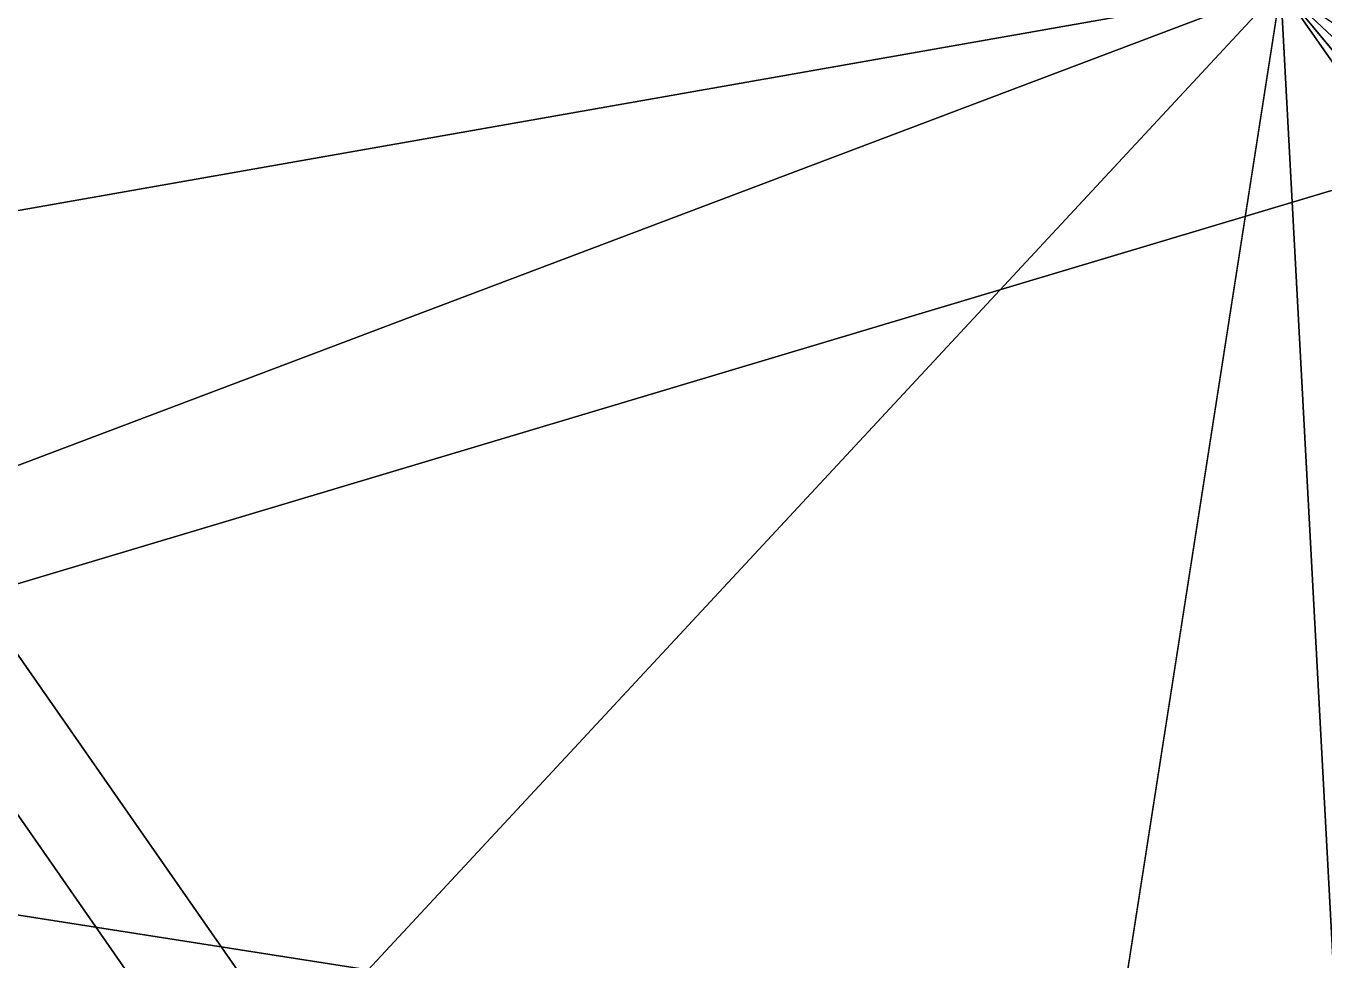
# Model space of a CAD drawing. Header units: metres. Extents: x 503497 to 504361, y 6966567 to 6966857.
# Drawn here: x 504166.218 to 504167.929, y 6966706.606 to 6966707.837 of the extents above; entities that cross this region are included whole.
import ezdxf

# ---------------------------------------------------------------- set-up
doc = ezdxf.new("R2010")
doc.units = ezdxf.units.M

msp = doc.modelspace()

# ---------------------------------------------------------------- linework, layer by layer
at = {"layer": 'SHADOW_APPROVED_20260111T072000'}
msp.add_lwpolyline([(504167.8718, 6966707.8869), (504167.5638, 6966705.9126), (504094.39, 6966720.8166), (504094.698, 6966722.7909), (504167.8718, 6966707.8869)], close=True, dxfattribs=at)
msp.add_lwpolyline([(504152.9477, 6966710.2148), (504167.8718, 6966707.8869), (504167.5638, 6966705.9126), (504170.7929, 6966705.4089), (504170.0047, 6966700.3561), (504169.7774, 6966699.9974), (504169.5259, 6966699.8139), (504168.8949, 6966699.7238), (504168.6104, 6966697.9001), (504168.9205, 6966697.8003), (504169.2405, 6966697.5447), (504169.4022, 6966697.2624), (504169.4593, 6966696.8594), (504167.3244, 6966683.1734), (504124.6436, 6966689.8311)], dxfattribs=at)
at = {"layer": 'SHADOW_APPROVED_20260114T072400'}
msp.add_lwpolyline([(504167.8718, 6966707.8869), (504167.5638, 6966705.9126), (504095.5554, 6966719.5513), (504095.8634, 6966721.5256), (504167.8718, 6966707.8869)], close=True, dxfattribs=at)
msp.add_lwpolyline([(504152.9477, 6966710.2148), (504167.8718, 6966707.8869), (504167.5638, 6966705.9126), (504170.7929, 6966705.4089), (504170.0047, 6966700.3561), (504169.7774, 6966699.9974), (504169.5259, 6966699.8139), (504168.8949, 6966699.7238), (504168.6104, 6966697.9001), (504168.9205, 6966697.8003), (504169.2405, 6966697.5447), (504169.4022, 6966697.2624), (504169.4593, 6966696.8594), (504167.3244, 6966683.1734), (504124.6436, 6966689.8311)], dxfattribs=at)
at = {"layer": 'SHADOW_APPROVED_20260122T071500'}
msp.add_lwpolyline([(504167.8718, 6966707.8869), (504167.5638, 6966705.9126), (504084.9973, 6966720.6807), (504085.3053, 6966722.655), (504167.8718, 6966707.8869)], close=True, dxfattribs=at)
msp.add_lwpolyline([(504152.9477, 6966710.2148), (504167.8718, 6966707.8869), (504167.5638, 6966705.9126), (504170.7929, 6966705.4089), (504170.0047, 6966700.3561), (504169.7774, 6966699.9974), (504169.5259, 6966699.8139), (504168.8949, 6966699.7238), (504168.6104, 6966697.9001), (504168.9205, 6966697.8003), (504169.2405, 6966697.5447), (504169.4022, 6966697.2624), (504169.4593, 6966696.8594), (504167.3244, 6966683.1734), (504124.6436, 6966689.8311)], dxfattribs=at)
at = {"layer": 'SHADOW_APPROVED_20260124T072500'}
msp.add_lwpolyline([(504167.8718, 6966707.8869), (504167.5638, 6966705.9126), (504091.3207, 6966717.6276), (504091.6287, 6966719.6019), (504167.8718, 6966707.8869)], close=True, dxfattribs=at)
msp.add_lwpolyline([(504152.9477, 6966710.2148), (504167.8718, 6966707.8869), (504167.5638, 6966705.9126), (504170.7929, 6966705.4089), (504170.0047, 6966700.3561), (504169.7774, 6966699.9974), (504169.5259, 6966699.8139), (504168.8949, 6966699.7238), (504168.6104, 6966697.9001), (504168.9205, 6966697.8003), (504169.2405, 6966697.5447), (504169.4022, 6966697.2624), (504169.4593, 6966696.8594), (504167.3244, 6966683.1734), (504124.6436, 6966689.8311)], dxfattribs=at)
at = {"layer": 'SHADOW_APPROVED_20260126T071100'}
msp.add_lwpolyline([(504167.8718, 6966707.8869), (504167.5638, 6966705.9126), (504079.1387, 6966720.9584), (504079.4467, 6966722.9327), (504167.8718, 6966707.8869)], close=True, dxfattribs=at)
msp.add_lwpolyline([(504152.9477, 6966710.2148), (504167.8718, 6966707.8869), (504167.5638, 6966705.9126), (504170.7929, 6966705.4089), (504170.0047, 6966700.3561), (504169.7774, 6966699.9974), (504169.5259, 6966699.8139), (504168.8949, 6966699.7238), (504168.6104, 6966697.9001), (504168.9205, 6966697.8003), (504169.2405, 6966697.5447), (504169.4022, 6966697.2624), (504169.4593, 6966696.8594), (504167.3244, 6966683.1734), (504124.6436, 6966689.8311)], dxfattribs=at)
at = {"layer": 'SHADOW_APPROVED_20260127T071900'}
msp.add_lwpolyline([(504167.8718, 6966707.8869), (504167.5638, 6966705.9126), (504085.2209, 6966718.4052), (504085.5289, 6966720.3795), (504167.8718, 6966707.8869)], close=True, dxfattribs=at)
msp.add_lwpolyline([(504152.9477, 6966710.2148), (504167.8718, 6966707.8869), (504167.5638, 6966705.9126), (504170.7929, 6966705.4089), (504170.0047, 6966700.3561), (504169.7774, 6966699.9974), (504169.5259, 6966699.8139), (504168.8949, 6966699.7238), (504168.6104, 6966697.9001), (504168.9205, 6966697.8003), (504169.2405, 6966697.5447), (504169.4022, 6966697.2624), (504169.4593, 6966696.8594), (504167.3244, 6966683.1734), (504124.6436, 6966689.8311)], dxfattribs=at)
at = {"layer": 'SHADOW_APPROVED_20260129T071100'}
msp.add_lwpolyline([(504167.8718, 6966707.8869), (504167.5638, 6966705.9126), (504077.1181, 6966720.1314), (504077.4261, 6966722.1057), (504167.8718, 6966707.8869)], close=True, dxfattribs=at)
msp.add_lwpolyline([(504152.9477, 6966710.2148), (504167.8718, 6966707.8869), (504167.5638, 6966705.9126), (504170.7929, 6966705.4089), (504170.0047, 6966700.3561), (504169.7774, 6966699.9974), (504169.5259, 6966699.8139), (504168.8949, 6966699.7238), (504168.6104, 6966697.9001), (504168.9205, 6966697.8003), (504169.2405, 6966697.5447), (504169.4022, 6966697.2624), (504169.4593, 6966696.8594), (504167.3244, 6966683.1734), (504124.6436, 6966689.8311)], dxfattribs=at)
at = {"layer": 'SHADOW_APPROVED_20260130T071100'}
msp.add_lwpolyline([(504167.8718, 6966707.8869), (504167.5638, 6966705.9126), (504076.4319, 6966719.8268), (504076.7399, 6966721.8011), (504167.8718, 6966707.8869)], close=True, dxfattribs=at)
msp.add_lwpolyline([(504152.9477, 6966710.2148), (504167.8718, 6966707.8869), (504167.5638, 6966705.9126), (504170.7929, 6966705.4089), (504170.0047, 6966700.3561), (504169.7774, 6966699.9974), (504169.5259, 6966699.8139), (504168.8949, 6966699.7238), (504168.6104, 6966697.9001), (504168.9205, 6966697.8003), (504169.2405, 6966697.5447), (504169.4022, 6966697.2624), (504169.4593, 6966696.8594), (504167.3244, 6966683.1734), (504124.6436, 6966689.8311)], dxfattribs=at)
at = {"layer": 'SHADOW_APPROVED_20260203T070000'}
msp.add_lwpolyline([(504167.8718, 6966707.8869), (504167.5638, 6966705.9126), (504061.5396, 6966722.214), (504061.8476, 6966724.1883), (504167.8718, 6966707.8869)], close=True, dxfattribs=at)
msp.add_lwpolyline([(504152.9477, 6966710.2148), (504167.8718, 6966707.8869), (504167.5638, 6966705.9126), (504170.7929, 6966705.4089), (504170.0047, 6966700.3561), (504169.7774, 6966699.9974), (504169.5259, 6966699.8139), (504168.8949, 6966699.7238), (504168.6104, 6966697.9001), (504168.9205, 6966697.8003), (504169.2405, 6966697.5447), (504169.4022, 6966697.2624), (504169.4593, 6966696.8594), (504167.3244, 6966683.1734), (504124.6436, 6966689.8311)], dxfattribs=at)
at = {"layer": 'SHADOW_APPROVED_20260314T074000'}
for points in [[(504152.9477, 6966710.2148), (504167.8718, 6966707.8869), (504080.1173, 6966692.4305), (504065.1932, 6966694.7584), (504152.9477, 6966710.2148)], [(504167.8718, 6966707.8869), (504167.5638, 6966705.9126), (504079.8093, 6966690.4562), (504080.1173, 6966692.4305), (504167.8718, 6966707.8869)]]:
    msp.add_lwpolyline(points, close=True, dxfattribs=at)
msp.add_lwpolyline([(504152.9477, 6966710.2148), (504167.8718, 6966707.8869), (504167.5638, 6966705.9126), (504170.7929, 6966705.4089), (504170.0047, 6966700.3561), (504169.7774, 6966699.9974), (504169.5259, 6966699.8139), (504168.8949, 6966699.7238), (504168.6104, 6966697.9001), (504168.9205, 6966697.8003), (504169.2405, 6966697.5447), (504169.4022, 6966697.2624), (504169.4593, 6966696.8594), (504167.3244, 6966683.1734), (504124.6436, 6966689.8311)], dxfattribs=at)
at = {"layer": 'SHADOW_APPROVED_20260426T070000'}
for points in [[(504152.9477, 6966710.2148), (504167.8718, 6966707.8869), (503950.7442, 6966625.8251), (503935.8201, 6966628.153), (504152.9477, 6966710.2148)], [(504167.8718, 6966707.8869), (504167.5638, 6966705.9126), (503950.4362, 6966623.8508), (503950.7442, 6966625.8251), (504167.8718, 6966707.8869)]]:
    msp.add_lwpolyline(points, close=True, dxfattribs=at)
msp.add_lwpolyline([(504152.9477, 6966710.2148), (504167.8718, 6966707.8869), (504167.5638, 6966705.9126), (504170.7929, 6966705.4089), (504170.0047, 6966700.3561), (504169.7774, 6966699.9974), (504169.5259, 6966699.8139), (504168.8949, 6966699.7238), (504168.6104, 6966697.9001), (504168.9205, 6966697.8003), (504169.2405, 6966697.5447), (504169.4022, 6966697.2624), (504169.4593, 6966696.8594), (504167.3244, 6966683.1734), (504124.6436, 6966689.8311)], dxfattribs=at)
at = {"layer": 'SHADOW_APPROVED_20260621T090000'}
for points in [[(504152.9477, 6966710.2148), (504167.8718, 6966707.8869), (504109.3555, 6966644.9553), (504094.4314, 6966647.2832), (504152.9477, 6966710.2148)], [(504167.8718, 6966707.8869), (504167.5638, 6966705.9126), (504109.0475, 6966642.981), (504109.3555, 6966644.9553), (504167.8718, 6966707.8869)]]:
    msp.add_lwpolyline(points, close=True, dxfattribs=at)
msp.add_lwpolyline([(504152.9477, 6966710.2148), (504167.8718, 6966707.8869), (504167.5638, 6966705.9126), (504170.7929, 6966705.4089), (504170.0047, 6966700.3561), (504169.7774, 6966699.9974), (504169.5259, 6966699.8139), (504168.8949, 6966699.7238), (504168.6104, 6966697.9001), (504168.9205, 6966697.8003), (504169.2405, 6966697.5447), (504169.4022, 6966697.2624), (504169.4593, 6966696.8594), (504167.3244, 6966683.1734), (504124.6436, 6966689.8311)], dxfattribs=at)
at = {"layer": 'SHADOW_APPROVED_20260621T120000'}
msp.add_lwpolyline([(504152.9477, 6966710.2148), (504167.8718, 6966707.8869), (504167.5638, 6966705.9126), (504170.7929, 6966705.4089), (504170.0047, 6966700.3561), (504169.7774, 6966699.9974), (504169.5259, 6966699.8139), (504168.8949, 6966699.7238), (504168.6104, 6966697.9001), (504168.9205, 6966697.8003), (504169.2405, 6966697.5447), (504169.4022, 6966697.2624), (504169.4593, 6966696.8594), (504167.3244, 6966683.1734), (504124.6436, 6966689.8311)], dxfattribs=at)
for points in [[(504152.9477, 6966710.2148), (504167.8718, 6966707.8869), (504170.4928, 6966659.2141), (504155.5687, 6966661.542), (504152.9477, 6966710.2148)], [(504167.8718, 6966707.8869), (504167.5638, 6966705.9126), (504170.1848, 6966657.2398), (504170.4928, 6966659.2141), (504167.8718, 6966707.8869)]]:
    msp.add_lwpolyline(points, close=True, dxfattribs=at)
at = {"layer": 'SHADOW_APPROVED_20260621T140000'}
for points in [[(504129.6052, 6966740.8657), (504131.954, 6966755.9236), (504174.5011, 6966694.9007), (504172.1523, 6966679.8428), (504129.6052, 6966740.8657)], [(504131.954, 6966755.9236), (504160.9824, 6966751.3955), (504203.5295, 6966690.3726), (504174.5011, 6966694.9007), (504131.954, 6966755.9236)], [(504149.9912, 6966730.2649), (504146.9294, 6966730.7425), (504189.4765, 6966669.7196), (504192.5383, 6966669.242), (504149.9912, 6966730.2649)], [(504149.5371, 6966727.3537), (504149.9912, 6966730.2649), (504192.5383, 6966669.242), (504192.0842, 6966666.3308), (504149.5371, 6966727.3537)], [(504152.9477, 6966710.2148), (504167.8718, 6966707.8869), (504206.7815, 6966652.0809), (504191.8574, 6966654.4088), (504152.9477, 6966710.2148)], [(504167.8718, 6966707.8869), (504167.5638, 6966705.9126), (504206.4735, 6966650.1066), (504206.7815, 6966652.0809), (504167.8718, 6966707.8869)]]:
    msp.add_lwpolyline(points, close=True, dxfattribs=at)
msp.add_lwpolyline([(504152.9477, 6966710.2148), (504167.8718, 6966707.8869), (504167.5638, 6966705.9126), (504170.7929, 6966705.4089), (504170.0047, 6966700.3561), (504169.7774, 6966699.9974), (504169.5259, 6966699.8139), (504168.8949, 6966699.7238), (504168.6104, 6966697.9001), (504168.9205, 6966697.8003), (504169.2405, 6966697.5447), (504169.4022, 6966697.2624), (504169.4593, 6966696.8594), (504167.3244, 6966683.1734), (504124.6436, 6966689.8311)], dxfattribs=at)
at = {"layer": 'SHADOW_APPROVED_20260621T150000'}
msp.add_lwpolyline([(504152.9477, 6966710.2148), (504167.8718, 6966707.8869), (504167.5638, 6966705.9126), (504170.7929, 6966705.4089), (504170.0047, 6966700.3561), (504169.7774, 6966699.9974), (504169.5259, 6966699.8139), (504168.8949, 6966699.7238), (504168.6104, 6966697.9001), (504168.9205, 6966697.8003), (504169.2405, 6966697.5447), (504169.4022, 6966697.2624), (504169.4593, 6966696.8594), (504167.3244, 6966683.1734), (504124.6436, 6966689.8311)], dxfattribs=at)
for points in [[(504152.9477, 6966710.2148), (504167.8718, 6966707.8869), (504241.1519, 6966638.8841), (504226.2278, 6966641.212), (504152.9477, 6966710.2148)], [(504167.8718, 6966707.8869), (504167.5638, 6966705.9126), (504240.8439, 6966636.9098), (504241.1519, 6966638.8841), (504167.8718, 6966707.8869)]]:
    msp.add_lwpolyline(points, close=True, dxfattribs=at)
at = {"layer": 'SHADOW_APPROVED_20260621T160000'}
msp.add_lwpolyline([(504152.9477, 6966710.2148), (504167.8718, 6966707.8869), (504167.5638, 6966705.9126), (504170.7929, 6966705.4089), (504170.0047, 6966700.3561), (504169.7774, 6966699.9974), (504169.5259, 6966699.8139), (504168.8949, 6966699.7238), (504168.6104, 6966697.9001), (504168.9205, 6966697.8003), (504169.2405, 6966697.5447), (504169.4022, 6966697.2624), (504169.4593, 6966696.8594), (504167.3244, 6966683.1734), (504124.6436, 6966689.8311)], dxfattribs=at)
msp.add_lwpolyline([(504167.8718, 6966707.8869), (504167.5638, 6966705.9126), (504335.82, 6966592.8128), (504336.128, 6966594.7871), (504167.8718, 6966707.8869)], close=True, dxfattribs=at)
at = {"layer": 'SHADOW_APPROVED_20261019T053000'}
msp.add_lwpolyline([(504167.8718, 6966707.8869), (504167.5638, 6966705.9126), (503590.8081, 6966798.0454), (503591.1161, 6966800.0197), (504167.8718, 6966707.8869)], close=True, dxfattribs=at)
msp.add_lwpolyline([(504152.9477, 6966710.2148), (504167.8718, 6966707.8869), (504167.5638, 6966705.9126), (504170.7929, 6966705.4089), (504170.0047, 6966700.3561), (504169.7774, 6966699.9974), (504169.5259, 6966699.8139), (504168.8949, 6966699.7238), (504168.6104, 6966697.9001), (504168.9205, 6966697.8003), (504169.2405, 6966697.5447), (504169.4022, 6966697.2624), (504169.4593, 6966696.8594), (504167.3244, 6966683.1734), (504124.6436, 6966689.8311)], dxfattribs=at)
at = {"layer": 'SHADOW_APPROVED_20261112T063500'}
msp.add_lwpolyline([(504167.8718, 6966707.8869), (504167.5638, 6966705.9126), (504069.2855, 6966721.8668), (504069.5935, 6966723.8411), (504167.8718, 6966707.8869)], close=True, dxfattribs=at)
msp.add_lwpolyline([(504152.9477, 6966710.2148), (504167.8718, 6966707.8869), (504167.5638, 6966705.9126), (504170.7929, 6966705.4089), (504170.0047, 6966700.3561), (504169.7774, 6966699.9974), (504169.5259, 6966699.8139), (504168.8949, 6966699.7238), (504168.6104, 6966697.9001), (504168.9205, 6966697.8003), (504169.2405, 6966697.5447), (504169.4022, 6966697.2624), (504169.4593, 6966696.8594), (504167.3244, 6966683.1734), (504124.6436, 6966689.8311)], dxfattribs=at)
at = {"layer": 'SHADOW_APPROVED_20261113T063500'}
msp.add_lwpolyline([(504167.8718, 6966707.8869), (504167.5638, 6966705.9126), (504069.7537, 6966722.2823), (504070.0617, 6966724.2566), (504167.8718, 6966707.8869)], close=True, dxfattribs=at)
msp.add_lwpolyline([(504152.9477, 6966710.2148), (504167.8718, 6966707.8869), (504167.5638, 6966705.9126), (504170.7929, 6966705.4089), (504170.0047, 6966700.3561), (504169.7774, 6966699.9974), (504169.5259, 6966699.8139), (504168.8949, 6966699.7238), (504168.6104, 6966697.9001), (504168.9205, 6966697.8003), (504169.2405, 6966697.5447), (504169.4022, 6966697.2624), (504169.4593, 6966696.8594), (504167.3244, 6966683.1734), (504124.6436, 6966689.8311)], dxfattribs=at)
at = {"layer": 'SHADOW_APPROVED_20261122T065200'}
msp.add_lwpolyline([(504167.8718, 6966707.8869), (504167.5638, 6966705.9126), (504087.3997, 6966720.3634), (504087.7077, 6966722.3377), (504167.8718, 6966707.8869)], close=True, dxfattribs=at)
msp.add_lwpolyline([(504152.9477, 6966710.2148), (504167.8718, 6966707.8869), (504167.5638, 6966705.9126), (504170.7929, 6966705.4089), (504170.0047, 6966700.3561), (504169.7774, 6966699.9974), (504169.5259, 6966699.8139), (504168.8949, 6966699.7238), (504168.6104, 6966697.9001), (504168.9205, 6966697.8003), (504169.2405, 6966697.5447), (504169.4022, 6966697.2624), (504169.4593, 6966696.8594), (504167.3244, 6966683.1734), (504124.6436, 6966689.8311)], dxfattribs=at)
at = {"layer": 'SHADOW_APPROVED_20261123T070300'}
msp.add_lwpolyline([(504167.8718, 6966707.8869), (504167.5638, 6966705.9126), (504095.1669, 6966717.9191), (504095.4749, 6966719.8934), (504167.8718, 6966707.8869)], close=True, dxfattribs=at)
msp.add_lwpolyline([(504152.9477, 6966710.2148), (504167.8718, 6966707.8869), (504167.5638, 6966705.9126), (504170.7929, 6966705.4089), (504170.0047, 6966700.3561), (504169.7774, 6966699.9974), (504169.5259, 6966699.8139), (504168.8949, 6966699.7238), (504168.6104, 6966697.9001), (504168.9205, 6966697.8003), (504169.2405, 6966697.5447), (504169.4022, 6966697.2624), (504169.4593, 6966696.8594), (504167.3244, 6966683.1734), (504124.6436, 6966689.8311)], dxfattribs=at)
at = {"layer": 'SHADOW_APPROVED_20261221T090000'}
msp.add_lwpolyline([(504152.9477, 6966710.2148), (504167.8718, 6966707.8869), (504167.5638, 6966705.9126), (504170.7929, 6966705.4089), (504170.0047, 6966700.3561), (504169.7774, 6966699.9974), (504169.5259, 6966699.8139), (504168.8949, 6966699.7238), (504168.6104, 6966697.9001), (504168.9205, 6966697.8003), (504169.2405, 6966697.5447), (504169.4022, 6966697.2624), (504169.4593, 6966696.8594), (504167.3244, 6966683.1734), (504124.6436, 6966689.8311)], dxfattribs=at)
msp.add_lwpolyline([(504167.8718, 6966707.8869), (504167.5638, 6966705.9126), (504137.3091, 6966707.712), (504137.6171, 6966709.6863), (504167.8718, 6966707.8869)], close=True, dxfattribs=at)
at = {"layer": 'SHADOW_APPROVED_20261221T120000'}
msp.add_lwpolyline([(504152.9477, 6966710.2148), (504167.8718, 6966707.8869), (504167.5638, 6966705.9126), (504170.7929, 6966705.4089), (504170.0047, 6966700.3561), (504169.7774, 6966699.9974), (504169.5259, 6966699.8139), (504168.8949, 6966699.7238), (504168.6104, 6966697.9001), (504168.9205, 6966697.8003), (504169.2405, 6966697.5447), (504169.4022, 6966697.2624), (504169.4593, 6966696.8594), (504167.3244, 6966683.1734), (504124.6436, 6966689.8311)], dxfattribs=at)
for points in [[(504152.9477, 6966710.2148), (504167.8718, 6966707.8869), (504170.1443, 6966705.1561), (504155.2202, 6966707.484), (504152.9477, 6966710.2148)], [(504167.8718, 6966707.8869), (504167.5638, 6966705.9126), (504169.8363, 6966703.1818), (504170.1443, 6966705.1561), (504167.8718, 6966707.8869)]]:
    msp.add_lwpolyline(points, close=True, dxfattribs=at)
at = {"layer": 'SHADOW_APPROVED_20261221T150000'}
msp.add_lwpolyline([(504167.8718, 6966707.8869), (504167.5638, 6966705.9126), (504205.2577, 6966709.9329), (504205.5657, 6966711.9072), (504167.8718, 6966707.8869)], close=True, dxfattribs=at)
msp.add_lwpolyline([(504152.9477, 6966710.2148), (504167.8718, 6966707.8869), (504167.5638, 6966705.9126), (504170.7929, 6966705.4089), (504170.0047, 6966700.3561), (504169.7774, 6966699.9974), (504169.5259, 6966699.8139), (504168.8949, 6966699.7238), (504168.6104, 6966697.9001), (504168.9205, 6966697.8003), (504169.2405, 6966697.5447), (504169.4022, 6966697.2624), (504169.4593, 6966696.8594), (504167.3244, 6966683.1734), (504124.6436, 6966689.8311)], dxfattribs=at)
at = {"layer": 'SHADOW_APPROVED_20261221T160000'}
msp.add_lwpolyline([(504167.8718, 6966707.8869), (504167.5638, 6966705.9126), (504227.1256, 6966717.8644), (504227.4336, 6966719.8387), (504167.8718, 6966707.8869)], close=True, dxfattribs=at)
msp.add_lwpolyline([(504152.9477, 6966710.2148), (504167.8718, 6966707.8869), (504167.5638, 6966705.9126), (504170.7929, 6966705.4089), (504170.0047, 6966700.3561), (504169.7774, 6966699.9974), (504169.5259, 6966699.8139), (504168.8949, 6966699.7238), (504168.6104, 6966697.9001), (504168.9205, 6966697.8003), (504169.2405, 6966697.5447), (504169.4022, 6966697.2624), (504169.4593, 6966696.8594), (504167.3244, 6966683.1734), (504124.6436, 6966689.8311)], dxfattribs=at)
at = {"layer": 'SHADOW_APPROVED_20261221T170000'}
for points in [[(504144.9755, 6966700.7471), (504145.7767, 6966705.8835), (504260.9705, 6966740.3608), (504260.1693, 6966735.2244), (504144.9755, 6966700.7471)], [(504167.8718, 6966707.8869), (504167.5638, 6966705.9126), (504270.7637, 6966736.8002), (504271.0717, 6966738.7745), (504167.8718, 6966707.8869)], [(504141.9137, 6966701.2247), (504144.9755, 6966700.7471), (504260.1693, 6966735.2244), (504257.1075, 6966735.702), (504141.9137, 6966701.2247)]]:
    msp.add_lwpolyline(points, close=True, dxfattribs=at)
msp.add_lwpolyline([(504152.9477, 6966710.2148), (504167.8718, 6966707.8869), (504167.5638, 6966705.9126), (504170.7929, 6966705.4089), (504170.0047, 6966700.3561), (504169.7774, 6966699.9974), (504169.5259, 6966699.8139), (504168.8949, 6966699.7238), (504168.6104, 6966697.9001), (504168.9205, 6966697.8003), (504169.2405, 6966697.5447), (504169.4022, 6966697.2624), (504169.4593, 6966696.8594), (504167.3244, 6966683.1734), (504124.6436, 6966689.8311)], dxfattribs=at)
at = {"layer": 'SHADOW_COMPARATOR_RL48_20260111T072000'}
msp.add_lwpolyline([(504167.8718, 6966707.8869), (504167.5638, 6966705.9126), (504121.9365, 6966715.206), (504122.2445, 6966717.1803), (504167.8718, 6966707.8869)], close=True, dxfattribs=at)
msp.add_lwpolyline([(504152.9477, 6966710.2148), (504167.8718, 6966707.8869), (504167.5638, 6966705.9126), (504170.7929, 6966705.4089), (504170.0047, 6966700.3561), (504169.7774, 6966699.9974), (504169.5259, 6966699.8139), (504168.8949, 6966699.7238), (504168.6104, 6966697.9001), (504168.9205, 6966697.8003), (504169.2405, 6966697.5447), (504169.4022, 6966697.2624), (504169.4593, 6966696.8594), (504167.3244, 6966683.1734), (504124.6436, 6966689.8311)], dxfattribs=at)
at = {"layer": 'SHADOW_COMPARATOR_RL48_20260114T072400'}
msp.add_lwpolyline([(504167.8718, 6966707.8869), (504167.5638, 6966705.9126), (504122.6632, 6966714.417), (504122.9712, 6966716.3913), (504167.8718, 6966707.8869)], close=True, dxfattribs=at)
msp.add_lwpolyline([(504152.9477, 6966710.2148), (504167.8718, 6966707.8869), (504167.5638, 6966705.9126), (504170.7929, 6966705.4089), (504170.0047, 6966700.3561), (504169.7774, 6966699.9974), (504169.5259, 6966699.8139), (504168.8949, 6966699.7238), (504168.6104, 6966697.9001), (504168.9205, 6966697.8003), (504169.2405, 6966697.5447), (504169.4022, 6966697.2624), (504169.4593, 6966696.8594), (504167.3244, 6966683.1734), (504124.6436, 6966689.8311)], dxfattribs=at)
at = {"layer": 'SHADOW_COMPARATOR_RL48_20260122T071500'}
msp.add_lwpolyline([(504167.8718, 6966707.8869), (504167.5638, 6966705.9126), (504116.0797, 6966715.1212), (504116.3877, 6966717.0955), (504167.8718, 6966707.8869)], close=True, dxfattribs=at)
msp.add_lwpolyline([(504152.9477, 6966710.2148), (504167.8718, 6966707.8869), (504167.5638, 6966705.9126), (504170.7929, 6966705.4089), (504170.0047, 6966700.3561), (504169.7774, 6966699.9974), (504169.5259, 6966699.8139), (504168.8949, 6966699.7238), (504168.6104, 6966697.9001), (504168.9205, 6966697.8003), (504169.2405, 6966697.5447), (504169.4022, 6966697.2624), (504169.4593, 6966696.8594), (504167.3244, 6966683.1734), (504124.6436, 6966689.8311)], dxfattribs=at)
at = {"layer": 'SHADOW_COMPARATOR_RL48_20260124T072500'}
msp.add_lwpolyline([(504167.8718, 6966707.8869), (504167.5638, 6966705.9126), (504120.0226, 6966713.2175), (504120.3306, 6966715.1918), (504167.8718, 6966707.8869)], close=True, dxfattribs=at)
msp.add_lwpolyline([(504152.9477, 6966710.2148), (504167.8718, 6966707.8869), (504167.5638, 6966705.9126), (504170.7929, 6966705.4089), (504170.0047, 6966700.3561), (504169.7774, 6966699.9974), (504169.5259, 6966699.8139), (504168.8949, 6966699.7238), (504168.6104, 6966697.9001), (504168.9205, 6966697.8003), (504169.2405, 6966697.5447), (504169.4022, 6966697.2624), (504169.4593, 6966696.8594), (504167.3244, 6966683.1734), (504124.6436, 6966689.8311)], dxfattribs=at)
at = {"layer": 'SHADOW_COMPARATOR_RL48_20260126T071100'}
msp.add_lwpolyline([(504167.8718, 6966707.8869), (504167.5638, 6966705.9126), (504112.4266, 6966715.2944), (504112.7346, 6966717.2687), (504167.8718, 6966707.8869)], close=True, dxfattribs=at)
msp.add_lwpolyline([(504152.9477, 6966710.2148), (504167.8718, 6966707.8869), (504167.5638, 6966705.9126), (504170.7929, 6966705.4089), (504170.0047, 6966700.3561), (504169.7774, 6966699.9974), (504169.5259, 6966699.8139), (504168.8949, 6966699.7238), (504168.6104, 6966697.9001), (504168.9205, 6966697.8003), (504169.2405, 6966697.5447), (504169.4022, 6966697.2624), (504169.4593, 6966696.8594), (504167.3244, 6966683.1734), (504124.6436, 6966689.8311)], dxfattribs=at)
at = {"layer": 'SHADOW_COMPARATOR_RL48_20260127T071900'}
msp.add_lwpolyline([(504167.8718, 6966707.8869), (504167.5638, 6966705.9126), (504116.2191, 6966713.7023), (504116.5271, 6966715.6766), (504167.8718, 6966707.8869)], close=True, dxfattribs=at)
msp.add_lwpolyline([(504152.9477, 6966710.2148), (504167.8718, 6966707.8869), (504167.5638, 6966705.9126), (504170.7929, 6966705.4089), (504170.0047, 6966700.3561), (504169.7774, 6966699.9974), (504169.5259, 6966699.8139), (504168.8949, 6966699.7238), (504168.6104, 6966697.9001), (504168.9205, 6966697.8003), (504169.2405, 6966697.5447), (504169.4022, 6966697.2624), (504169.4593, 6966696.8594), (504167.3244, 6966683.1734), (504124.6436, 6966689.8311)], dxfattribs=at)
at = {"layer": 'SHADOW_COMPARATOR_RL48_20260129T071100'}
msp.add_lwpolyline([(504167.8718, 6966707.8869), (504167.5638, 6966705.9126), (504111.1666, 6966714.7787), (504111.4746, 6966716.753), (504167.8718, 6966707.8869)], close=True, dxfattribs=at)
msp.add_lwpolyline([(504152.9477, 6966710.2148), (504167.8718, 6966707.8869), (504167.5638, 6966705.9126), (504170.7929, 6966705.4089), (504170.0047, 6966700.3561), (504169.7774, 6966699.9974), (504169.5259, 6966699.8139), (504168.8949, 6966699.7238), (504168.6104, 6966697.9001), (504168.9205, 6966697.8003), (504169.2405, 6966697.5447), (504169.4022, 6966697.2624), (504169.4593, 6966696.8594), (504167.3244, 6966683.1734), (504124.6436, 6966689.8311)], dxfattribs=at)
at = {"layer": 'SHADOW_COMPARATOR_RL48_20260130T071100'}
msp.add_lwpolyline([(504167.8718, 6966707.8869), (504167.5638, 6966705.9126), (504110.7387, 6966714.5888), (504111.0467, 6966716.5631), (504167.8718, 6966707.8869)], close=True, dxfattribs=at)
msp.add_lwpolyline([(504152.9477, 6966710.2148), (504167.8718, 6966707.8869), (504167.5638, 6966705.9126), (504170.7929, 6966705.4089), (504170.0047, 6966700.3561), (504169.7774, 6966699.9974), (504169.5259, 6966699.8139), (504168.8949, 6966699.7238), (504168.6104, 6966697.9001), (504168.9205, 6966697.8003), (504169.2405, 6966697.5447), (504169.4022, 6966697.2624), (504169.4593, 6966696.8594), (504167.3244, 6966683.1734), (504124.6436, 6966689.8311)], dxfattribs=at)
at = {"layer": 'SHADOW_COMPARATOR_RL48_20260203T070000'}
msp.add_lwpolyline([(504167.8718, 6966707.8869), (504167.5638, 6966705.9126), (504101.4527, 6966716.0773), (504101.7607, 6966718.0516), (504167.8718, 6966707.8869)], close=True, dxfattribs=at)
msp.add_lwpolyline([(504152.9477, 6966710.2148), (504167.8718, 6966707.8869), (504167.5638, 6966705.9126), (504170.7929, 6966705.4089), (504170.0047, 6966700.3561), (504169.7774, 6966699.9974), (504169.5259, 6966699.8139), (504168.8949, 6966699.7238), (504168.6104, 6966697.9001), (504168.9205, 6966697.8003), (504169.2405, 6966697.5447), (504169.4022, 6966697.2624), (504169.4593, 6966696.8594), (504167.3244, 6966683.1734), (504124.6436, 6966689.8311)], dxfattribs=at)
at = {"layer": 'SHADOW_COMPARATOR_RL48_20260314T074000'}
for points in [[(504152.9477, 6966710.2148), (504167.8718, 6966707.8869), (504113.1527, 6966698.2491), (504098.2286, 6966700.577), (504152.9477, 6966710.2148)], [(504167.8718, 6966707.8869), (504167.5638, 6966705.9126), (504112.8447, 6966696.2748), (504113.1527, 6966698.2491), (504167.8718, 6966707.8869)]]:
    msp.add_lwpolyline(points, close=True, dxfattribs=at)
msp.add_lwpolyline([(504152.9477, 6966710.2148), (504167.8718, 6966707.8869), (504167.5638, 6966705.9126), (504170.7929, 6966705.4089), (504170.0047, 6966700.3561), (504169.7774, 6966699.9974), (504169.5259, 6966699.8139), (504168.8949, 6966699.7238), (504168.6104, 6966697.9001), (504168.9205, 6966697.8003), (504169.2405, 6966697.5447), (504169.4022, 6966697.2624), (504169.4593, 6966696.8594), (504167.3244, 6966683.1734), (504124.6436, 6966689.8311)], dxfattribs=at)
at = {"layer": 'SHADOW_COMPARATOR_RL48_20260426T070000'}
for points in [[(504152.9477, 6966710.2148), (504167.8718, 6966707.8869), (504032.4825, 6966656.7175), (504017.5584, 6966659.0454), (504152.9477, 6966710.2148)], [(504167.8718, 6966707.8869), (504167.5638, 6966705.9126), (504032.1745, 6966654.7432), (504032.4825, 6966656.7175), (504167.8718, 6966707.8869)]]:
    msp.add_lwpolyline(points, close=True, dxfattribs=at)
msp.add_lwpolyline([(504152.9477, 6966710.2148), (504167.8718, 6966707.8869), (504167.5638, 6966705.9126), (504170.7929, 6966705.4089), (504170.0047, 6966700.3561), (504169.7774, 6966699.9974), (504169.5259, 6966699.8139), (504168.8949, 6966699.7238), (504168.6104, 6966697.9001), (504168.9205, 6966697.8003), (504169.2405, 6966697.5447), (504169.4022, 6966697.2624), (504169.4593, 6966696.8594), (504167.3244, 6966683.1734), (504124.6436, 6966689.8311)], dxfattribs=at)
at = {"layer": 'SHADOW_COMPARATOR_RL48_20260621T090000'}
for points in [[(504152.9477, 6966710.2148), (504167.8718, 6966707.8869), (504131.3841, 6966668.6461), (504116.46, 6966670.974), (504152.9477, 6966710.2148)], [(504167.8718, 6966707.8869), (504167.5638, 6966705.9126), (504131.0761, 6966666.6718), (504131.3841, 6966668.6461), (504167.8718, 6966707.8869)]]:
    msp.add_lwpolyline(points, close=True, dxfattribs=at)
msp.add_lwpolyline([(504152.9477, 6966710.2148), (504167.8718, 6966707.8869), (504167.5638, 6966705.9126), (504170.7929, 6966705.4089), (504170.0047, 6966700.3561), (504169.7774, 6966699.9974), (504169.5259, 6966699.8139), (504168.8949, 6966699.7238), (504168.6104, 6966697.9001), (504168.9205, 6966697.8003), (504169.2405, 6966697.5447), (504169.4022, 6966697.2624), (504169.4593, 6966696.8594), (504167.3244, 6966683.1734), (504124.6436, 6966689.8311)], dxfattribs=at)
at = {"layer": 'SHADOW_COMPARATOR_RL48_20260621T120000'}
msp.add_lwpolyline([(504152.9477, 6966710.2148), (504167.8718, 6966707.8869), (504167.5638, 6966705.9126), (504170.7929, 6966705.4089), (504170.0047, 6966700.3561), (504169.7774, 6966699.9974), (504169.5259, 6966699.8139), (504168.8949, 6966699.7238), (504168.6104, 6966697.9001), (504168.9205, 6966697.8003), (504169.2405, 6966697.5447), (504169.4022, 6966697.2624), (504169.4593, 6966696.8594), (504167.3244, 6966683.1734), (504124.6436, 6966689.8311)], dxfattribs=at)
for points in [[(504152.9477, 6966710.2148), (504167.8718, 6966707.8869), (504169.5061, 6966677.5371), (504154.582, 6966679.865), (504152.9477, 6966710.2148)], [(504167.8718, 6966707.8869), (504167.5638, 6966705.9126), (504169.1981, 6966675.5628), (504169.5061, 6966677.5371), (504167.8718, 6966707.8869)]]:
    msp.add_lwpolyline(points, close=True, dxfattribs=at)
at = {"layer": 'SHADOW_COMPARATOR_RL48_20260621T140000'}
for points in [[(504149.9912, 6966730.2649), (504146.9294, 6966730.7425), (504171.1914, 6966695.9448), (504174.2532, 6966695.4672), (504149.9912, 6966730.2649)], [(504149.5371, 6966727.3537), (504149.9912, 6966730.2649), (504174.2532, 6966695.4672), (504173.7991, 6966692.556), (504149.5371, 6966727.3537)], [(504152.9477, 6966710.2148), (504167.8718, 6966707.8869), (504192.1338, 6966673.0892), (504177.2097, 6966675.4171), (504152.9477, 6966710.2148)], [(504167.8718, 6966707.8869), (504167.5638, 6966705.9126), (504191.8258, 6966671.1149), (504192.1338, 6966673.0892), (504167.8718, 6966707.8869)]]:
    msp.add_lwpolyline(points, close=True, dxfattribs=at)
msp.add_lwpolyline([(504152.9477, 6966710.2148), (504167.8718, 6966707.8869), (504167.5638, 6966705.9126), (504170.7929, 6966705.4089), (504170.0047, 6966700.3561), (504169.7774, 6966699.9974), (504169.5259, 6966699.8139), (504168.8949, 6966699.7238), (504168.6104, 6966697.9001), (504168.9205, 6966697.8003), (504169.2405, 6966697.5447), (504169.4022, 6966697.2624), (504169.4593, 6966696.8594), (504167.3244, 6966683.1734), (504124.6436, 6966689.8311)], dxfattribs=at)
at = {"layer": 'SHADOW_COMPARATOR_RL48_20260621T150000'}
msp.add_lwpolyline([(504152.9477, 6966710.2148), (504167.8718, 6966707.8869), (504167.5638, 6966705.9126), (504170.7929, 6966705.4089), (504170.0047, 6966700.3561), (504169.7774, 6966699.9974), (504169.5259, 6966699.8139), (504168.8949, 6966699.7238), (504168.6104, 6966697.9001), (504168.9205, 6966697.8003), (504169.2405, 6966697.5447), (504169.4022, 6966697.2624), (504169.4593, 6966696.8594), (504167.3244, 6966683.1734), (504124.6436, 6966689.8311)], dxfattribs=at)
for points in [[(504152.9477, 6966710.2148), (504167.8718, 6966707.8869), (504213.5654, 6966664.8604), (504198.6413, 6966667.1883), (504152.9477, 6966710.2148)], [(504167.8718, 6966707.8869), (504167.5638, 6966705.9126), (504213.2574, 6966662.8861), (504213.5654, 6966664.8604), (504167.8718, 6966707.8869)]]:
    msp.add_lwpolyline(points, close=True, dxfattribs=at)
at = {"layer": 'SHADOW_COMPARATOR_RL48_20260621T160000'}
msp.add_lwpolyline([(504152.9477, 6966710.2148), (504167.8718, 6966707.8869), (504167.5638, 6966705.9126), (504170.7929, 6966705.4089), (504170.0047, 6966700.3561), (504169.7774, 6966699.9974), (504169.5259, 6966699.8139), (504168.8949, 6966699.7238), (504168.6104, 6966697.9001), (504168.9205, 6966697.8003), (504169.2405, 6966697.5447), (504169.4022, 6966697.2624), (504169.4593, 6966696.8594), (504167.3244, 6966683.1734), (504124.6436, 6966689.8311)], dxfattribs=at)
msp.add_lwpolyline([(504167.8718, 6966707.8869), (504167.5638, 6966705.9126), (504272.4795, 6966635.3896), (504272.7875, 6966637.3639), (504167.8718, 6966707.8869)], close=True, dxfattribs=at)
at = {"layer": 'SHADOW_COMPARATOR_RL48_20261019T053000'}
msp.add_lwpolyline([(504167.8718, 6966707.8869), (504167.5638, 6966705.9126), (503807.9294, 6966763.3617), (503808.2374, 6966765.336), (504167.8718, 6966707.8869)], close=True, dxfattribs=at)
msp.add_lwpolyline([(504152.9477, 6966710.2148), (504167.8718, 6966707.8869), (504167.5638, 6966705.9126), (504170.7929, 6966705.4089), (504170.0047, 6966700.3561), (504169.7774, 6966699.9974), (504169.5259, 6966699.8139), (504168.8949, 6966699.7238), (504168.6104, 6966697.9001), (504168.9205, 6966697.8003), (504169.2405, 6966697.5447), (504169.4022, 6966697.2624), (504169.4593, 6966696.8594), (504167.3244, 6966683.1734), (504124.6436, 6966689.8311)], dxfattribs=at)
at = {"layer": 'SHADOW_COMPARATOR_RL48_20261112T063500'}
msp.add_lwpolyline([(504167.8718, 6966707.8869), (504167.5638, 6966705.9126), (504106.2826, 6966715.8608), (504106.5906, 6966717.8351), (504167.8718, 6966707.8869)], close=True, dxfattribs=at)
msp.add_lwpolyline([(504152.9477, 6966710.2148), (504167.8718, 6966707.8869), (504167.5638, 6966705.9126), (504170.7929, 6966705.4089), (504170.0047, 6966700.3561), (504169.7774, 6966699.9974), (504169.5259, 6966699.8139), (504168.8949, 6966699.7238), (504168.6104, 6966697.9001), (504168.9205, 6966697.8003), (504169.2405, 6966697.5447), (504169.4022, 6966697.2624), (504169.4593, 6966696.8594), (504167.3244, 6966683.1734), (504124.6436, 6966689.8311)], dxfattribs=at)
at = {"layer": 'SHADOW_COMPARATOR_RL48_20261113T063500'}
msp.add_lwpolyline([(504167.8718, 6966707.8869), (504167.5638, 6966705.9126), (504106.5746, 6966716.1199), (504106.8826, 6966718.0942), (504167.8718, 6966707.8869)], close=True, dxfattribs=at)
msp.add_lwpolyline([(504152.9477, 6966710.2148), (504167.8718, 6966707.8869), (504167.5638, 6966705.9126), (504170.7929, 6966705.4089), (504170.0047, 6966700.3561), (504169.7774, 6966699.9974), (504169.5259, 6966699.8139), (504168.8949, 6966699.7238), (504168.6104, 6966697.9001), (504168.9205, 6966697.8003), (504169.2405, 6966697.5447), (504169.4022, 6966697.2624), (504169.4593, 6966696.8594), (504167.3244, 6966683.1734), (504124.6436, 6966689.8311)], dxfattribs=at)
at = {"layer": 'SHADOW_COMPARATOR_RL48_20261122T065200'}
msp.add_lwpolyline([(504167.8718, 6966707.8869), (504167.5638, 6966705.9126), (504117.5777, 6966714.9233), (504117.8857, 6966716.8976), (504167.8718, 6966707.8869)], close=True, dxfattribs=at)
msp.add_lwpolyline([(504152.9477, 6966710.2148), (504167.8718, 6966707.8869), (504167.5638, 6966705.9126), (504170.7929, 6966705.4089), (504170.0047, 6966700.3561), (504169.7774, 6966699.9974), (504169.5259, 6966699.8139), (504168.8949, 6966699.7238), (504168.6104, 6966697.9001), (504168.9205, 6966697.8003), (504169.2405, 6966697.5447), (504169.4022, 6966697.2624), (504169.4593, 6966696.8594), (504167.3244, 6966683.1734), (504124.6436, 6966689.8311)], dxfattribs=at)
at = {"layer": 'SHADOW_COMPARATOR_RL48_20261123T070300'}
msp.add_lwpolyline([(504167.8718, 6966707.8869), (504167.5638, 6966705.9126), (504122.4209, 6966713.3992), (504122.7289, 6966715.3735), (504167.8718, 6966707.8869)], close=True, dxfattribs=at)
msp.add_lwpolyline([(504152.9477, 6966710.2148), (504167.8718, 6966707.8869), (504167.5638, 6966705.9126), (504170.7929, 6966705.4089), (504170.0047, 6966700.3561), (504169.7774, 6966699.9974), (504169.5259, 6966699.8139), (504168.8949, 6966699.7238), (504168.6104, 6966697.9001), (504168.9205, 6966697.8003), (504169.2405, 6966697.5447), (504169.4022, 6966697.2624), (504169.4593, 6966696.8594), (504167.3244, 6966683.1734), (504124.6436, 6966689.8311)], dxfattribs=at)
at = {"layer": 'SHADOW_COMPARATOR_RL48_20261221T090000'}
msp.add_lwpolyline([(504152.9477, 6966710.2148), (504167.8718, 6966707.8869), (504167.5638, 6966705.9126), (504170.7929, 6966705.4089), (504170.0047, 6966700.3561), (504169.7774, 6966699.9974), (504169.5259, 6966699.8139), (504168.8949, 6966699.7238), (504168.6104, 6966697.9001), (504168.9205, 6966697.8003), (504169.2405, 6966697.5447), (504169.4022, 6966697.2624), (504169.4593, 6966696.8594), (504167.3244, 6966683.1734), (504124.6436, 6966689.8311)], dxfattribs=at)
msp.add_lwpolyline([(504167.8718, 6966707.8869), (504167.5638, 6966705.9126), (504148.6986, 6966707.0346), (504149.0066, 6966709.0089), (504167.8718, 6966707.8869)], close=True, dxfattribs=at)
at = {"layer": 'SHADOW_COMPARATOR_RL48_20261221T120000'}
for points in [[(504145.9831, 6966711.3619), (504154.5996, 6966710.0178), (504154.3647, 6966708.512), (504169.2888, 6966706.1841), (504168.9808, 6966704.2098), (504172.2099, 6966703.7061), (504171.4217, 6966698.6533), (504171.1944, 6966698.2946), (504170.9429, 6966698.1111), (504170.3119, 6966698.021), (504170.0274, 6966696.1973), (504170.3375, 6966696.0975), (504170.6575, 6966695.8419), (504170.8192, 6966695.5596), (504170.8763, 6966695.1566), (504168.7414, 6966681.4706), (504126.0606, 6966688.1283)], [(504152.9477, 6966710.2148), (504167.8718, 6966707.8869), (504167.5638, 6966705.9126), (504170.7929, 6966705.4089), (504170.0047, 6966700.3561), (504169.7774, 6966699.9974), (504169.5259, 6966699.8139), (504168.8949, 6966699.7238), (504168.6104, 6966697.9001), (504168.9205, 6966697.8003), (504169.2405, 6966697.5447), (504169.4022, 6966697.2624), (504169.4593, 6966696.8594), (504167.3244, 6966683.1734), (504124.6436, 6966689.8311)]]:
    msp.add_lwpolyline(points, dxfattribs=at)
for points in [[(504152.9477, 6966710.2148), (504167.8718, 6966707.8869), (504169.2888, 6966706.1841), (504154.3647, 6966708.512), (504152.9477, 6966710.2148)], [(504167.8718, 6966707.8869), (504167.5638, 6966705.9126), (504168.9808, 6966704.2098), (504169.2888, 6966706.1841), (504167.8718, 6966707.8869)]]:
    msp.add_lwpolyline(points, close=True, dxfattribs=at)
at = {"layer": 'SHADOW_COMPARATOR_RL48_20261221T150000'}
msp.add_lwpolyline([(504167.8718, 6966707.8869), (504167.5638, 6966705.9126), (504191.0677, 6966708.4195), (504191.3757, 6966710.3938), (504167.8718, 6966707.8869)], close=True, dxfattribs=at)
msp.add_lwpolyline([(504152.9477, 6966710.2148), (504167.8718, 6966707.8869), (504167.5638, 6966705.9126), (504170.7929, 6966705.4089), (504170.0047, 6966700.3561), (504169.7774, 6966699.9974), (504169.5259, 6966699.8139), (504168.8949, 6966699.7238), (504168.6104, 6966697.9001), (504168.9205, 6966697.8003), (504169.2405, 6966697.5447), (504169.4022, 6966697.2624), (504169.4593, 6966696.8594), (504167.3244, 6966683.1734), (504124.6436, 6966689.8311)], dxfattribs=at)
at = {"layer": 'SHADOW_COMPARATOR_RL48_20261221T160000'}
msp.add_lwpolyline([(504167.8718, 6966707.8869), (504167.5638, 6966705.9126), (504204.7034, 6966713.3651), (504205.0114, 6966715.3394), (504167.8718, 6966707.8869)], close=True, dxfattribs=at)
msp.add_lwpolyline([(504152.9477, 6966710.2148), (504167.8718, 6966707.8869), (504167.5638, 6966705.9126), (504170.7929, 6966705.4089), (504170.0047, 6966700.3561), (504169.7774, 6966699.9974), (504169.5259, 6966699.8139), (504168.8949, 6966699.7238), (504168.6104, 6966697.9001), (504168.9205, 6966697.8003), (504169.2405, 6966697.5447), (504169.4022, 6966697.2624), (504169.4593, 6966696.8594), (504167.3244, 6966683.1734), (504124.6436, 6966689.8311)], dxfattribs=at)
at = {"layer": 'SHADOW_COMPARATOR_RL48_20261221T170000'}
msp.add_lwpolyline([(504167.8718, 6966707.8869), (504167.5638, 6966705.9126), (504231.9138, 6966725.1725), (504232.2218, 6966727.1468), (504167.8718, 6966707.8869)], close=True, dxfattribs=at)
msp.add_lwpolyline([(504152.9477, 6966710.2148), (504167.8718, 6966707.8869), (504167.5638, 6966705.9126), (504170.7929, 6966705.4089), (504170.0047, 6966700.3561), (504169.7774, 6966699.9974), (504169.5259, 6966699.8139), (504168.8949, 6966699.7238), (504168.6104, 6966697.9001), (504168.9205, 6966697.8003), (504169.2405, 6966697.5447), (504169.4022, 6966697.2624), (504169.4593, 6966696.8594), (504167.3244, 6966683.1734), (504124.6436, 6966689.8311)], dxfattribs=at)

doc.saveas('drawing.dxf')
